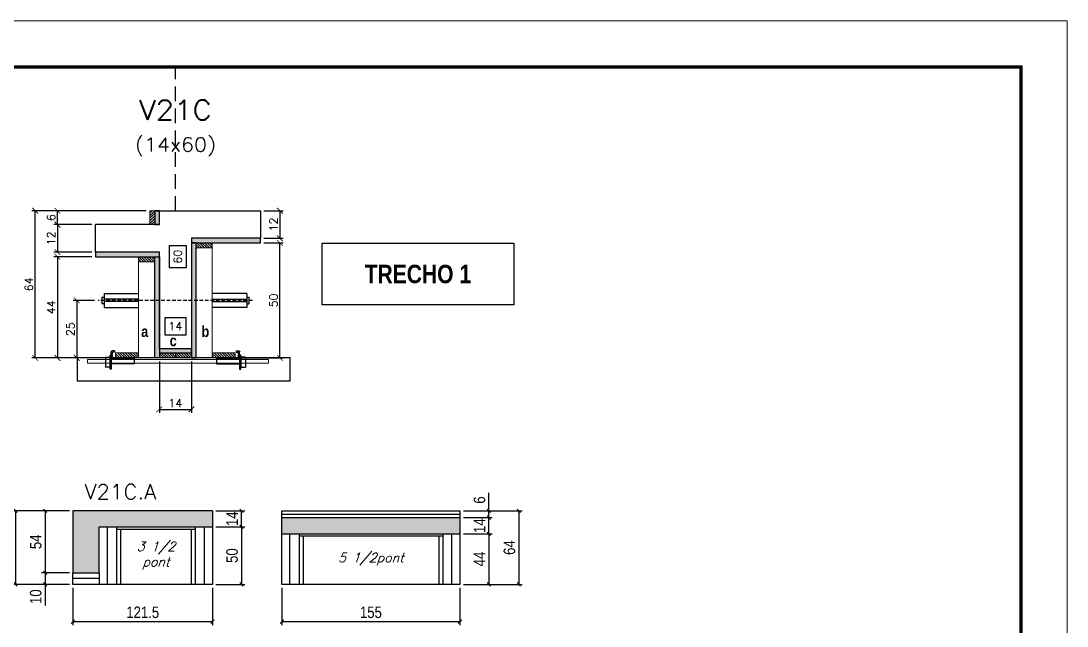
# Model space of a CAD drawing. Extents: x 0 to 6325, y 5574 to 19307.
# Drawn here: x 5330 to 6240, y 15287 to 15813 of the extents above; entities that cross this region are included whole.
import ezdxf
from ezdxf.enums import TextEntityAlignment as Align

# ---------------------------------------------------------------- set-up
doc = ezdxf.new("R2010")
doc.units = 0
doc.linetypes.add('DASHED', pattern=[0.75, 0.5, -0.25])
doc.linetypes.add('HIDDEN', pattern=[9.525, 6.35, -3.175])
for name, color, linetype in [('1', 1, 'Continuous'), ('barrote', 251, 'Continuous'), ('COTA', 241, 'Continuous'), ('Cota Seção (2x)', 4, 'Continuous'), ('detalhes', 4, 'Continuous'), ('Hachura', 253, 'Continuous'), ('NOMENCLATURA', 7, 'Continuous'), ('Painéis', 200, 'Continuous'), ('presilha', 1, 'Continuous'), ('SARR_2.2x10', 60, 'Continuous'), ('SARR_2.2x7', 40, 'Continuous'), ('SARR_3.5x7', 81, 'Continuous'), ('SARR_EDITAR', 141, 'Continuous'), ('TENSOR', 3, 'Continuous'), ('texto', 7, 'Continuous'), ('Texto de Titulo', 7, 'Continuous'), ('Texto Qtd Sarr', 242, 'Continuous')]:
    doc.layers.add(name, color=color, linetype=linetype)
for name, color, linetype, lineweight in [('CONCRETO', 251, 'Continuous', 25), ('Folhas', 255, 'Continuous', 9), ('Madeira', 126, 'Continuous', 18), ('SARRAFO DE PRESSAO', 251, 'DASHED', 9), ('SCO-___-LAJ', 2, 'Continuous', 0), ('Texto Seção', 7, 'Continuous', 15)]:
    doc.layers.add(name, color=color, linetype=linetype, lineweight=lineweight)
doc.styles.add('COTA TECNICA', font='techl___.ttf', dxfattribs={"height": 10})
doc.styles.add('REGUA-120', font='ROMANS.shx', dxfattribs={"height": 15})
doc.styles.add('ROMANC', font='techb___.ttf', dxfattribs={"height": 2.5})
doc.styles.add('Romans', font='romans.shx')
doc.styles.add('TECNICA', font='techb___.ttf', dxfattribs={"height": 10})
doc.dimstyles.new('Cota Seção (2x)', dxfattribs={"dimtxt": 7, "dimasz": 5, "dimexe": 3, "dimexo": 3, "dimgap": 2, "dimtad": 3, "dimdec": 1, "dimlfac": 0.5, "dimzin": 12, "dimdsep": 46, "dimtxsty": 'Romans', "dimblk": 'ARCHTICK', "dimcen": 0, "dimclrd": 4, "dimclre": 4, "dimclrt": 1, "dimadec": 1, "dimazin": 3, "dimtfac": 1, "dimtdec": 1, "dimtmove": 0, "dimatfit": 3, "dimldrblk": 'OBLIQUE', "dimfxl": 1, "dimtolj": 1, "dimtzin": 12, "dimarcsym": 0})
doc.dimstyles.new('Cota Seção interna', dxfattribs={"dimtxt": 7, "dimasz": 6, "dimexe": 0.18, "dimexo": 2, "dimgap": -4, "dimtad": 3, "dimdec": 1, "dimlfac": 0.5, "dimzin": 12, "dimdsep": 46, "dimtxsty": 'Romans', "dimblk": 'ARCHTICK', "dimcen": 0.09, "dimse1": 1, "dimse2": 1, "dimsd1": 1, "dimsd2": 1, "dimclrd": 180, "dimclre": 5, "dimclrt": 1, "dimadec": 0, "dimazin": 3, "dimtfac": 1, "dimtdec": 1, "dimtofl": 0, "dimtmove": 0, "dimatfit": 3, "dimldrblk": 'ARCHTICK', "dimfxl": 1, "dimtolj": 1, "dimtzin": 0, "dimarcsym": 0})
doc.dimstyles.new('PAINEL', dxfattribs={"dimtxt": 10, "dimasz": 3, "dimexe": 3, "dimexo": 3, "dimgap": 3, "dimtad": 1, "dimdec": 1, "dimzin": 12, "dimdsep": 46, "dimtxsty": 'COTA TECNICA', "dimblk1": 'OBLIQUE', "dimblk2": 'OBLIQUE', "dimsah": 1, "dimcen": 0.9, "dimclrd": 4, "dimclre": 4, "dimclrt": 240, "dimadec": 1, "dimazin": 3, "dimtfac": 1, "dimtdec": 1, "dimtmove": 0, "dimatfit": 3, "dimfxl": 1, "dimtolj": 1, "dimtzin": 12, "dimarcsym": 0})
pattern_1 = [(315, (28396.9205, 7290.206), (1.12253202, 1.12253202), [])]

# ---------------------------------------------------------------- blocks, each defined once
blk = doc.blocks.new('9999999999')
at = {"layer": 'Folhas'}
blk.add_lwpolyline([(98138.98, 34190.21), (99623.98, 34190.21), (99623.98, 35240.21), (98138.98, 35240.21)], close=True, dxfattribs=at)
at = {"layer": 'Folhas', "color": 30, "const_width": 3}
blk.add_lwpolyline([(98213.98, 34230.21), (99583.98, 34230.21), (99583.98, 35200.21), (98213.98, 35200.21)], close=True, dxfattribs=at)
blk = doc.blocks.new('titulo1')
at = {"layer": 'Defpoints', "color": 252, "linetype": 'HIDDEN', "ltscale": 2}
blk.add_line((0, 0), (0, 125), dxfattribs=at)
at = {"layer": 'Defpoints', "style": 'Romans', "oblique": 15}
blk.add_attdef('FOLHA', text='', height=10, dxfattribs=at).set_placement((0, 15.58), align=Align.MIDDLE_CENTER)
at = {"layer": 'Texto Qtd Sarr', "color": 3, "style": 'Romans', "oblique": 15}
for tag, height, p in [('TITULO', 17, (0, 71.45)), ('SEÇÃO', 12, (0, 41.55))]:
    blk.add_attdef(tag, text='', height=height, dxfattribs=at).set_placement(p, align=Align.MIDDLE_CENTER)
blk = doc.blocks.new('_ArchTick')
at = {"color": 0, "linetype": 'ByBlock', "const_width": 0.15}
blk.add_lwpolyline([(-0.5, -0.5), (0.5, 0.5)], dxfattribs=at)
blk = doc.blocks.new('*D3665')
at = {"layer": 'COTA', "color": 4, "lineweight": -2, "transparency": 16777216}
for p, q in [((5541.3, 15647.85), (5558.17, 15647.85)), ((5555.17, 15647.85), (5555.17, 15623.85)), ((5541.3, 15623.85), (5558.17, 15623.85))]:
    blk.add_line(p, q, dxfattribs=at)
at = {"layer": 'Defpoints', "color": 0, "transparency": 16777216}
for p in [(5538.3, 15647.85), (5538.3, 15623.85), (5555.17, 15623.85)]:
    blk.add_point(p, dxfattribs=at)
at = {"layer": 'COTA', "color": 4, "lineweight": -2, "transparency": 16777216, "xscale": 5, "yscale": 5, "zscale": 5}
for p, rotation in [((5555.17, 15647.85), 90), ((5555.17, 15623.85), 270)]:
    blk.add_blockref('_ArchTick', p, dxfattribs=dict(at, rotation=rotation))
at = {"layer": 'COTA', "color": 1, "transparency": 16777216, "insert": (5549.67, 15635.85), "char_height": 7, "attachment_point": 5, "rotation": 90, "style": 'Romans'}
blk.add_mtext('\\A1;12', dxfattribs=at)
blk = doc.blocks.new('_Oblique')
at = {"layer": '1', "color": 0, "lineweight": -2}
blk.add_line((-0.5, -0.5), (0.5, 0.5), dxfattribs=at)
blk = doc.blocks.new('*D3666')
at = {"layer": 'COTA', "color": 4, "lineweight": -2, "transparency": 16777216}
for p, q in [((5391.7, 15647.85), (5339.32, 15647.85)), ((5342.32, 15519.85), (5342.32, 15647.85)), ((5413.7, 15519.85), (5339.32, 15519.85))]:
    blk.add_line(p, q, dxfattribs=at)
at = {"layer": 'Defpoints', "color": 0, "transparency": 16777216}
for p in [(5342.32, 15647.85), (5394.7, 15647.85), (5416.7, 15519.85)]:
    blk.add_point(p, dxfattribs=at)
at = {"layer": 'COTA', "color": 4, "lineweight": -2, "transparency": 16777216, "xscale": 5, "yscale": 5, "zscale": 5}
for p, rotation in [((5342.32, 15647.85), 90), ((5342.32, 15519.85), 270)]:
    blk.add_blockref('_ArchTick', p, dxfattribs=dict(at, rotation=rotation))
at = {"layer": 'COTA', "color": 1, "transparency": 16777216, "insert": (5336.82, 15583.85), "char_height": 7, "attachment_point": 5, "rotation": 90, "style": 'Romans'}
blk.add_mtext('\\A1;64', dxfattribs=at)
blk = doc.blocks.new('*D3667')
at = {"layer": 'COTA', "color": 4, "lineweight": -2, "transparency": 16777216}
for p, q in [((5541.3, 15619.85), (5558.17, 15619.85)), ((5555.17, 15519.85), (5555.17, 15619.85)), ((5514.9, 15519.85), (5558.17, 15519.85))]:
    blk.add_line(p, q, dxfattribs=at)
at = {"layer": 'Defpoints', "color": 0, "transparency": 16777216}
for p in [(5538.3, 15619.85), (5555.17, 15619.85), (5511.9, 15519.85)]:
    blk.add_point(p, dxfattribs=at)
at = {"layer": 'COTA', "color": 4, "lineweight": -2, "transparency": 16777216, "xscale": 5, "yscale": 5, "zscale": 5}
for p, rotation in [((5555.17, 15619.85), 90), ((5555.17, 15519.85), 270)]:
    blk.add_blockref('_ArchTick', p, dxfattribs=dict(at, rotation=rotation))
at = {"layer": 'COTA', "color": 1, "transparency": 16777216, "insert": (5549.67, 15569.85), "char_height": 7, "attachment_point": 5, "rotation": 90, "style": 'Romans'}
blk.add_mtext('\\A1;50', dxfattribs=at)
blk = doc.blocks.new('*D3668')
at = {"layer": 'Cota Seção (2x)', "color": 180, "lineweight": -2, "transparency": 16777216}
for p, q in [((5473.8, 15617.35), (5458.8, 15617.35)), ((5458.8, 15617.35), (5458.8, 15598.35)), ((5473.8, 15598.35), (5473.8, 15617.35)), ((5458.8, 15598.35), (5473.8, 15598.35))]:
    blk.add_line(p, q, dxfattribs=at)
at = {"layer": 'Defpoints', "color": 0, "transparency": 16777216}
for p in [(5477.8, 15647.85), (5489.3, 15647.85), (5489.3, 15527.85)]:
    blk.add_point(p, dxfattribs=at)
at = {"layer": 'Cota Seção (2x)', "color": 1, "transparency": 16777216, "insert": (5466.3, 15607.85), "char_height": 7, "attachment_point": 5, "rotation": 90, "style": 'Romans'}
blk.add_mtext('\\A1;60', dxfattribs=at)
blk = doc.blocks.new('*D3669')
at = {"layer": 'COTA', "color": 4, "lineweight": -2, "transparency": 16777216}
for p, q in [((5391.7, 15635.85), (5358.64, 15635.85)), ((5361.64, 15635.85), (5361.64, 15611.85)), ((5391.7, 15611.85), (5358.64, 15611.85))]:
    blk.add_line(p, q, dxfattribs=at)
at = {"layer": 'Defpoints', "color": 0, "transparency": 16777216}
for p in [(5394.7, 15635.85), (5361.64, 15611.85), (5394.7, 15611.85)]:
    blk.add_point(p, dxfattribs=at)
at = {"layer": 'COTA', "color": 4, "lineweight": -2, "transparency": 16777216, "xscale": 5, "yscale": 5, "zscale": 5}
for p, rotation in [((5361.64, 15635.85), 90), ((5361.64, 15611.85), 270)]:
    blk.add_blockref('_ArchTick', p, dxfattribs=dict(at, rotation=rotation))
at = {"layer": 'COTA', "color": 1, "transparency": 16777216, "insert": (5356.14, 15623.85), "char_height": 7, "attachment_point": 5, "rotation": 90, "style": 'Romans'}
blk.add_mtext('\\A1;12', dxfattribs=at)
blk = doc.blocks.new('*D3670')
at = {"layer": 'COTA', "color": 4, "lineweight": -2, "transparency": 16777216}
for p, q in [((5391.7, 15607.85), (5358.64, 15607.85)), ((5361.64, 15607.85), (5361.64, 15519.85)), ((5413.7, 15519.85), (5358.64, 15519.85))]:
    blk.add_line(p, q, dxfattribs=at)
at = {"layer": 'Defpoints', "color": 0, "transparency": 16777216}
for p in [(5394.7, 15607.85), (5361.64, 15519.85), (5416.7, 15519.85)]:
    blk.add_point(p, dxfattribs=at)
at = {"layer": 'COTA', "color": 4, "lineweight": -2, "transparency": 16777216, "xscale": 5, "yscale": 5, "zscale": 5}
for p, rotation in [((5361.64, 15607.85), 90), ((5361.64, 15519.85), 270)]:
    blk.add_blockref('_ArchTick', p, dxfattribs=dict(at, rotation=rotation))
at = {"layer": 'COTA', "color": 1, "transparency": 16777216, "insert": (5356.14, 15563.85), "char_height": 7, "attachment_point": 5, "rotation": 90, "style": 'Romans'}
blk.add_mtext('\\A1;44', dxfattribs=at)
blk = doc.blocks.new('PRESILHA METÁLICA 1')
at = {"layer": 'presilha'}
for p, q in [((6, 15.5), (7.5, 15.5)), ((6, -2.5), (6, 15.5)), ((7.5, 10.6), (7.5, 19.9)), ((7.5, 15.5), (7.5, -2.5)), ((12, 21), (8.6, 21)), ((9, 11.6), (9, 18.9)), ((12, 19.5), (9.6, 19.5)), ((12, 21), (12, 19.5)), ((0, 13), (6, 13)), ((0, 13), (0, 0)), ((6, 0), (0, 0)), ((6, 13), (6, 0)), ((37.5, 4.1), (7.5, 4.1)), ((37.5, 11), (9.6, 11)), ((37.5, 11), (37.5, 4.1)), ((7.5, -2.5), (6, -2.5))]:
    blk.add_line(p, q, dxfattribs=at)
for centre, radius, start, end in [((8.6, 19.9), 1.14, 90, 180), ((9.6, 18.9), 0.57, 90, 180), ((9.6, 11.6), 0.57, 180, 270)]:
    blk.add_arc(centre, radius, start, end, dxfattribs=at)
blk = doc.blocks.new('*D3671')
at = {"layer": 'COTA', "color": 4, "lineweight": -2, "transparency": 16777216}
for p, q in [((5450.3, 15516.85), (5450.3, 15472.12)), ((5478.3, 15516.85), (5478.3, 15472.12)), ((5450.3, 15475.12), (5478.3, 15475.12))]:
    blk.add_line(p, q, dxfattribs=at)
at = {"layer": 'Defpoints', "color": 0, "transparency": 16777216}
for p in [(5450.3, 15519.85), (5478.3, 15519.85), (5478.3, 15475.12)]:
    blk.add_point(p, dxfattribs=at)
at = {"layer": 'COTA', "color": 4, "lineweight": -2, "transparency": 16777216, "xscale": 5, "yscale": 5, "zscale": 5, "rotation": 180}
blk.add_blockref('_ArchTick', (5450.3, 15475.12), dxfattribs=at)
at = {"layer": 'COTA', "color": 4, "lineweight": -2, "transparency": 16777216, "xscale": 5, "yscale": 5, "zscale": 5}
blk.add_blockref('_ArchTick', (5478.3, 15475.12), dxfattribs=at)
at = {"layer": 'COTA', "color": 1, "transparency": 16777216, "insert": (5464.3, 15480.62), "char_height": 7, "attachment_point": 5, "style": 'Romans'}
blk.add_mtext('\\A1;14', dxfattribs=at)
blk = doc.blocks.new('*D4794')
at = {"layer": 'COTA', "color": 4, "lineweight": -2, "transparency": 16777216}
for p, q in [((5394, 15569.82), (5375.44, 15569.82)), ((5378.44, 15569.82), (5378.44, 15519.85)), ((5394, 15519.85), (5375.44, 15519.85))]:
    blk.add_line(p, q, dxfattribs=at)
at = {"layer": 'Defpoints', "color": 0, "transparency": 16777216}
for p in [(5397, 15569.82), (5378.44, 15519.85), (5397, 15519.85)]:
    blk.add_point(p, dxfattribs=at)
at = {"layer": 'COTA', "color": 4, "lineweight": -2, "transparency": 16777216, "xscale": 5, "yscale": 5, "zscale": 5}
for p, rotation in [((5378.44, 15569.82), 90), ((5378.44, 15519.85), 270)]:
    blk.add_blockref('_ArchTick', p, dxfattribs=dict(at, rotation=rotation))
at = {"layer": 'COTA', "color": 1, "transparency": 16777216, "insert": (5372.94, 15544.83), "char_height": 7, "attachment_point": 5, "rotation": 90, "style": 'Romans'}
blk.add_mtext('\\A1;25', dxfattribs=at)
blk = doc.blocks.new('*D3658')
at = {"layer": 'Cota Seção (2x)', "color": 180, "lineweight": -2, "transparency": 16777216}
for p, q in [((5473.63, 15554.85), (5454.97, 15554.85)), ((5454.97, 15554.85), (5454.97, 15539.85)), ((5473.63, 15539.85), (5473.63, 15554.85)), ((5454.97, 15539.85), (5473.63, 15539.85))]:
    blk.add_line(p, q, dxfattribs=at)
at = {"layer": 'Defpoints', "color": 0, "transparency": 16777216}
for p in [(5478.3, 15535.85), (5450.3, 15519.85), (5478.3, 15519.85)]:
    blk.add_point(p, dxfattribs=at)
at = {"layer": 'Cota Seção (2x)', "color": 1, "transparency": 16777216, "insert": (5464.3, 15547.35), "char_height": 7, "attachment_point": 5, "style": 'Romans'}
blk.add_mtext('\\A1;14', dxfattribs=at)
blk = doc.blocks.new('*D4795')
at = {"layer": 'COTA', "color": 4, "lineweight": -2, "transparency": 16777216}
for p, q in [((5438.9, 15647.85), (5358.64, 15647.85)), ((5361.64, 15635.85), (5361.64, 15647.85)), ((5391.7, 15635.85), (5358.64, 15635.85))]:
    blk.add_line(p, q, dxfattribs=at)
at = {"layer": 'Defpoints', "color": 0, "transparency": 16777216}
for p in [(5361.64, 15647.85), (5441.9, 15647.85), (5394.7, 15635.85)]:
    blk.add_point(p, dxfattribs=at)
at = {"layer": 'COTA', "color": 4, "lineweight": -2, "transparency": 16777216, "xscale": 5, "yscale": 5, "zscale": 5}
for p, rotation in [((5361.64, 15647.85), 90), ((5361.64, 15635.85), 270)]:
    blk.add_blockref('_ArchTick', p, dxfattribs=dict(at, rotation=rotation))
at = {"layer": 'COTA', "color": 1, "transparency": 16777216, "insert": (5356.14, 15641.85), "char_height": 7, "attachment_point": 5, "rotation": 90, "style": 'Romans'}
blk.add_mtext('\\A1;6', dxfattribs=at)
blk = doc.blocks.new('*D4796')
at = {"layer": 'COTA', "color": 4, "lineweight": -2, "transparency": 16777216}
for p, q in [((5375.08, 15319.96), (5375.08, 15287.52)), ((5496.58, 15319.96), (5496.58, 15287.52)), ((5496.58, 15290.52), (5375.08, 15290.52))]:
    blk.add_line(p, q, dxfattribs=at)
at = {"layer": 'Defpoints', "color": 0, "transparency": 16777216}
for p in [(5375.08, 15322.96), (5496.58, 15322.96), (5375.08, 15290.52)]:
    blk.add_point(p, dxfattribs=at)
at = {"layer": 'COTA', "color": 4, "lineweight": -2, "transparency": 16777216, "xscale": 3, "yscale": 3, "zscale": 3, "rotation": 180}
blk.add_blockref('_Oblique', (5375.08, 15290.52), dxfattribs=at)
at = {"layer": 'COTA', "color": 4, "lineweight": -2, "transparency": 16777216, "xscale": 3, "yscale": 3, "zscale": 3}
blk.add_blockref('_Oblique', (5496.58, 15290.52), dxfattribs=at)
at = {"layer": 'COTA', "color": 240, "transparency": 16777216, "insert": (5435.83, 15298.63), "char_height": 10, "attachment_point": 5, "style": 'COTA TECNICA'}
blk.add_mtext('\\A1;121.5', dxfattribs=at)
blk = doc.blocks.new('*D4797')
at = {"layer": 'COTA', "color": 4, "lineweight": -2, "transparency": 16777216}
for p, q in [((5556.84, 15319.96), (5556.84, 15287.52)), ((5711.84, 15319.96), (5711.84, 15287.52)), ((5711.84, 15290.52), (5556.84, 15290.52))]:
    blk.add_line(p, q, dxfattribs=at)
at = {"layer": 'Defpoints', "color": 0, "transparency": 16777216}
for p in [(5556.84, 15322.96), (5711.84, 15322.96), (5556.84, 15290.52)]:
    blk.add_point(p, dxfattribs=at)
at = {"layer": 'COTA', "color": 4, "lineweight": -2, "transparency": 16777216, "xscale": 3, "yscale": 3, "zscale": 3, "rotation": 180}
blk.add_blockref('_Oblique', (5556.84, 15290.52), dxfattribs=at)
at = {"layer": 'COTA', "color": 4, "lineweight": -2, "transparency": 16777216, "xscale": 3, "yscale": 3, "zscale": 3}
blk.add_blockref('_Oblique', (5711.84, 15290.52), dxfattribs=at)
at = {"layer": 'COTA', "color": 240, "transparency": 16777216, "insert": (5634.34, 15298.63), "char_height": 10, "attachment_point": 5, "style": 'COTA TECNICA'}
blk.add_mtext('\\A1;155', dxfattribs=at)
blk = doc.blocks.new('*D4798')
at = {"layer": 'COTA', "color": 4, "lineweight": -2, "transparency": 16777216}
for p, q in [((5736.97, 15386.96), (5736.97, 15402.63)), ((5714.84, 15386.96), (5739.97, 15386.96)), ((5736.97, 15380.96), (5736.97, 15386.96)), ((5714.84, 15380.96), (5739.97, 15380.96))]:
    blk.add_line(p, q, dxfattribs=at)
at = {"layer": 'Defpoints', "color": 0, "transparency": 16777216}
for p in [(5711.84, 15386.96), (5736.97, 15386.96), (5711.84, 15380.96)]:
    blk.add_point(p, dxfattribs=at)
at = {"layer": 'COTA', "color": 4, "lineweight": -2, "transparency": 16777216, "xscale": 3, "yscale": 3, "zscale": 3}
for p, rotation in [((5736.97, 15386.96), 90), ((5736.97, 15380.96), 270)]:
    blk.add_blockref('_Oblique', p, dxfattribs=dict(at, rotation=rotation))
at = {"layer": 'COTA', "color": 240, "transparency": 16777216, "insert": (5728.86, 15396.3), "char_height": 10, "attachment_point": 5, "rotation": 90, "style": 'COTA TECNICA'}
blk.add_mtext('\\A1;6', dxfattribs=at)
blk = doc.blocks.new('*D4799')
at = {"layer": 'COTA', "color": 4, "lineweight": -2, "transparency": 16777216}
for p, q in [((5714.84, 15380.96), (5739.97, 15380.96)), ((5736.97, 15366.96), (5736.97, 15380.96)), ((5714.84, 15366.96), (5739.97, 15366.96))]:
    blk.add_line(p, q, dxfattribs=at)
at = {"layer": 'Defpoints', "color": 0, "transparency": 16777216}
for p in [(5711.84, 15380.96), (5736.97, 15380.96), (5711.84, 15366.96)]:
    blk.add_point(p, dxfattribs=at)
at = {"layer": 'COTA', "color": 4, "lineweight": -2, "transparency": 16777216, "xscale": 3, "yscale": 3, "zscale": 3}
for p, rotation in [((5736.97, 15380.96), 90), ((5736.97, 15366.96), 270)]:
    blk.add_blockref('_Oblique', p, dxfattribs=dict(at, rotation=rotation))
at = {"layer": 'COTA', "color": 240, "transparency": 16777216, "insert": (5728.89, 15373.96), "char_height": 10, "attachment_point": 5, "rotation": 90, "style": 'COTA TECNICA'}
blk.add_mtext('\\A1;14', dxfattribs=at)
blk = doc.blocks.new('*D4811')
at = {"layer": 'COTA', "color": 4, "lineweight": -2, "transparency": 16777216}
for p, q in [((5714.84, 15366.96), (5739.97, 15366.96)), ((5736.97, 15366.96), (5736.97, 15322.96)), ((5714.84, 15322.96), (5739.97, 15322.96))]:
    blk.add_line(p, q, dxfattribs=at)
at = {"layer": 'Defpoints', "color": 0, "transparency": 16777216}
for p in [(5711.84, 15366.96), (5711.84, 15322.96), (5736.97, 15322.96)]:
    blk.add_point(p, dxfattribs=at)
at = {"layer": 'COTA', "color": 4, "lineweight": -2, "transparency": 16777216, "xscale": 3, "yscale": 3, "zscale": 3}
for p, rotation in [((5736.97, 15366.96), 90), ((5736.97, 15322.96), 270)]:
    blk.add_blockref('_Oblique', p, dxfattribs=dict(at, rotation=rotation))
at = {"layer": 'COTA', "color": 240, "transparency": 16777216, "insert": (5728.89, 15344.96), "char_height": 10, "attachment_point": 5, "rotation": 90, "style": 'COTA TECNICA'}
blk.add_mtext('\\A1;44', dxfattribs=at)
blk = doc.blocks.new('*D3672')
at = {"layer": 'COTA', "color": 4, "lineweight": -2, "transparency": 16777216}
for p, q in [((5714.84, 15386.96), (5765.96, 15386.96)), ((5762.96, 15386.96), (5762.96, 15322.96)), ((5714.84, 15322.96), (5765.96, 15322.96))]:
    blk.add_line(p, q, dxfattribs=at)
at = {"layer": 'Defpoints', "color": 0, "transparency": 16777216}
for p in [(5711.84, 15386.96), (5711.84, 15322.96), (5762.96, 15322.96)]:
    blk.add_point(p, dxfattribs=at)
at = {"layer": 'COTA', "color": 4, "lineweight": -2, "transparency": 16777216, "xscale": 3, "yscale": 3, "zscale": 3}
for p, rotation in [((5762.96, 15386.96), 90), ((5762.96, 15322.96), 270)]:
    blk.add_blockref('_Oblique', p, dxfattribs=dict(at, rotation=rotation))
at = {"layer": 'COTA', "color": 240, "transparency": 16777216, "insert": (5754.86, 15354.96), "char_height": 10, "attachment_point": 5, "rotation": 90, "style": 'COTA TECNICA'}
blk.add_mtext('\\A1;64', dxfattribs=at)
blk = doc.blocks.new('*D4812')
at = {"layer": 'COTA', "color": 4, "lineweight": -2, "transparency": 16777216}
for p, q in [((5372.08, 15386.96), (5347.9, 15386.96)), ((5350.9, 15386.96), (5350.9, 15332.96)), ((5372.08, 15332.96), (5347.9, 15332.96))]:
    blk.add_line(p, q, dxfattribs=at)
at = {"layer": 'Defpoints', "color": 0, "transparency": 16777216}
for p in [(5375.08, 15386.96), (5350.9, 15332.96), (5375.08, 15332.96)]:
    blk.add_point(p, dxfattribs=at)
at = {"layer": 'COTA', "color": 4, "lineweight": -2, "transparency": 16777216, "xscale": 3, "yscale": 3, "zscale": 3}
for p, rotation in [((5350.9, 15386.96), 90), ((5350.9, 15332.96), 270)]:
    blk.add_blockref('_Oblique', p, dxfattribs=dict(at, rotation=rotation))
at = {"layer": 'COTA', "color": 240, "transparency": 16777216, "insert": (5342.79, 15359.96), "char_height": 10, "attachment_point": 5, "rotation": 90, "style": 'COTA TECNICA'}
blk.add_mtext('\\A1;54', dxfattribs=at)
blk = doc.blocks.new('*D4813')
at = {"layer": 'COTA', "color": 4, "lineweight": -2, "transparency": 16777216}
for p, q in [((5372.08, 15332.96), (5347.9, 15332.96)), ((5350.9, 15332.96), (5350.9, 15322.96)), ((5372.08, 15322.96), (5347.9, 15322.96)), ((5350.9, 15322.96), (5350.9, 15304.53))]:
    blk.add_line(p, q, dxfattribs=at)
at = {"layer": 'Defpoints', "color": 0, "transparency": 16777216}
for p in [(5375.08, 15332.96), (5350.9, 15322.96), (5375.08, 15322.96)]:
    blk.add_point(p, dxfattribs=at)
at = {"layer": 'COTA', "color": 4, "lineweight": -2, "transparency": 16777216, "xscale": 3, "yscale": 3, "zscale": 3}
for p, rotation in [((5350.9, 15332.96), 90), ((5350.9, 15322.96), 270)]:
    blk.add_blockref('_Oblique', p, dxfattribs=dict(at, rotation=rotation))
at = {"layer": 'COTA', "color": 240, "transparency": 16777216, "insert": (5342.8, 15312.25), "char_height": 10, "attachment_point": 5, "rotation": 90, "style": 'COTA TECNICA'}
blk.add_mtext('\\A1;10', dxfattribs=at)
blk = doc.blocks.new('*D3673')
at = {"layer": 'COTA', "color": 4, "lineweight": -2, "transparency": 16777216}
for p, q in [((5499.58, 15386.96), (5524.71, 15386.96)), ((5521.71, 15372.96), (5521.71, 15386.96)), ((5499.58, 15372.96), (5524.71, 15372.96))]:
    blk.add_line(p, q, dxfattribs=at)
at = {"layer": 'Defpoints', "color": 0, "transparency": 16777216}
for p in [(5496.58, 15386.96), (5521.71, 15386.96), (5496.58, 15372.96)]:
    blk.add_point(p, dxfattribs=at)
at = {"layer": 'COTA', "color": 4, "lineweight": -2, "transparency": 16777216, "xscale": 3, "yscale": 3, "zscale": 3}
for p, rotation in [((5521.71, 15386.96), 90), ((5521.71, 15372.96), 270)]:
    blk.add_blockref('_Oblique', p, dxfattribs=dict(at, rotation=rotation))
at = {"layer": 'COTA', "color": 240, "transparency": 16777216, "insert": (5513.64, 15379.96), "char_height": 10, "attachment_point": 5, "rotation": 90, "style": 'COTA TECNICA'}
blk.add_mtext('\\A1;14', dxfattribs=at)
blk = doc.blocks.new('*D3674')
at = {"layer": 'COTA', "color": 4, "lineweight": -2, "transparency": 16777216}
for p, q in [((5499.58, 15372.96), (5524.71, 15372.96)), ((5521.71, 15372.96), (5521.71, 15322.96)), ((5499.58, 15322.96), (5524.71, 15322.96))]:
    blk.add_line(p, q, dxfattribs=at)
at = {"layer": 'Defpoints', "color": 0, "transparency": 16777216}
for p in [(5496.58, 15372.96), (5496.58, 15322.96), (5521.71, 15322.96)]:
    blk.add_point(p, dxfattribs=at)
at = {"layer": 'COTA', "color": 4, "lineweight": -2, "transparency": 16777216, "xscale": 3, "yscale": 3, "zscale": 3}
for p, rotation in [((5521.71, 15372.96), 90), ((5521.71, 15322.96), 270)]:
    blk.add_blockref('_Oblique', p, dxfattribs=dict(at, rotation=rotation))
at = {"layer": 'COTA', "color": 240, "transparency": 16777216, "insert": (5513.6, 15347.96), "char_height": 10, "attachment_point": 5, "rotation": 90, "style": 'COTA TECNICA'}
blk.add_mtext('\\A1;50', dxfattribs=at)
blk = doc.blocks.new('*D3657')
at = {"layer": 'COTA', "color": 4, "lineweight": -2, "transparency": 16777216}
for p, q in [((5372.08, 15386.96), (5322.24, 15386.96)), ((5325.24, 15386.96), (5325.24, 15322.96)), ((5372.08, 15322.96), (5322.24, 15322.96))]:
    blk.add_line(p, q, dxfattribs=at)
at = {"layer": 'Defpoints', "color": 0, "transparency": 16777216}
for p in [(5375.08, 15386.96), (5325.24, 15322.96), (5375.08, 15322.96)]:
    blk.add_point(p, dxfattribs=at)
at = {"layer": 'COTA', "color": 4, "lineweight": -2, "transparency": 16777216, "xscale": 3, "yscale": 3, "zscale": 3}
for p, rotation in [((5325.24, 15386.96), 90), ((5325.24, 15322.96), 270)]:
    blk.add_blockref('_Oblique', p, dxfattribs=dict(at, rotation=rotation))
at = {"layer": 'COTA', "color": 240, "transparency": 16777216, "insert": (5317.14, 15354.96), "char_height": 10, "attachment_point": 5, "rotation": 90, "style": 'COTA TECNICA'}
blk.add_mtext('\\A1;64', dxfattribs=at)

msp = doc.modelspace()

# ---------------------------------------------------------------- hatches: boundary and pattern name
at = {"layer": 'COTA'}
h = msp.add_hatch(dxfattribs=at)
h.set_pattern_fill('AR-CONC', color=256, scale=0.03)
h.set_pattern_definition([(50, (3603.7744, 2303.15), (5.46554, -0.4781726), [0.5715, -6.2865]), (355, (3603.7744, 2303.15), (-1.0573026, 5.7317054), [0.4572, -5.0292175]), (100.451445, (3604.23, 2303.1104), (4.4082374, 5.2535326), [0.4857003, -5.3427073]), (46.1842, (3603.7744, 2304.674), (8.1323712, -1.26127), [0.85725, -9.42975]), (96.63556, (3604.452, 2304.569), (7.122124, 7.4227837), [0.7285507, -8.014068]), (351.18415, (3603.774, 2304.674), (7.122124, 7.422784), [0.685799, -7.543792]), (21, (3604.5364, 2304.293), (4.5484317, -3.067956), [0.5715, -6.2865]), (326, (3604.5364, 2304.293), (1.8540609, 5.525639), [0.4572, -5.0292]), (71.451445, (3604.9154, 2304.0376), (6.4024926, 2.457683), [0.4857003, -5.3426981]), (37.5, (3603.7744, 2303.1502), (0.0926581, 2.53665117), [0, -4.96824, 0, -5.1054, 0, -5.04825]), (7.5, (3603.7744, 2303.1502), (2.0045899, 3.00541724), [0, -2.91084, 0, -4.85394, 0, -1.92405]), (327.5, (3602.075, 2303.1502), (4.06771786, -0.17186232), [0, -1.905, 0, -5.9436, 0, -7.8867]), (317.5, (3601.313, 2303.1502), (4.4438754, 0.7627947), [0, -2.4765, 0, -3.94716, 0, -5.6007])])
h.paths.add_polyline_path([(5398.08, 15372.96), (5496.58, 15372.96), (5496.58, 15386.96), (5398.08, 15386.96), (5375.08, 15386.96), (5375.08, 15332.96), (5398.08, 15332.96)])
h = msp.add_hatch(dxfattribs=at)
h.set_pattern_fill('AR-CONC', color=256, scale=0.03)
h.set_pattern_definition([(50, (3578.3415, 2297.15), (5.46554, -0.4781726), [0.5715, -6.2865]), (355, (3578.3415, 2297.15), (-1.0573026, 5.7317054), [0.4572, -5.0292175]), (100.451445, (3578.797, 2297.1104), (4.4082374, 5.2535326), [0.4857003, -5.3427073]), (46.1842, (3578.3415, 2298.674), (8.1323712, -1.26127), [0.85725, -9.42975]), (96.63556, (3579.019, 2298.569), (7.122124, 7.4227837), [0.7285507, -8.014068]), (351.18415, (3578.3415, 2298.674), (7.122124, 7.422784), [0.685799, -7.543792]), (21, (3579.1035, 2298.293), (4.5484317, -3.067956), [0.5715, -6.2865]), (326, (3579.1035, 2298.293), (1.8540609, 5.525639), [0.4572, -5.0292]), (71.451445, (3579.4825, 2298.0376), (6.4024926, 2.457683), [0.4857003, -5.3426981]), (37.5, (3578.3415, 2297.1502), (0.0926581, 2.53665117), [0, -4.96824, 0, -5.1054, 0, -5.04825]), (7.5, (3578.3415, 2297.1502), (2.0045899, 3.00541724), [0, -2.91084, 0, -4.85394, 0, -1.92405]), (327.5, (3576.6422, 2297.1502), (4.06771786, -0.17186232), [0, -1.905, 0, -5.9436, 0, -7.8867]), (317.5, (3575.8802, 2297.1502), (4.4438754, 0.7627947), [0, -2.4765, 0, -3.94716, 0, -5.6007])])
h.paths.add_polyline_path([(5711.84, 15366.96), (5711.84, 15380.96), (5556.84, 15380.96), (5556.84, 15366.96)])
at = {"layer": 'Hachura'}
h = msp.add_hatch(dxfattribs=at)
h.set_pattern_fill('ANSI31', color=256, scale=0.5, angle=180, style=0)
h.set_pattern_definition([(225, (-2861.3434, -7326.7704), (1.12253202, -1.12253202), [])])
h.paths.add_polyline_path([(5441.9, 15635.85), (5446.3, 15635.85), (5446.3, 15647.85), (5441.9, 15647.85)])
h = msp.add_hatch(color=256, dxfattribs=at)
h.dxf.hatch_style = 1
h.paths.add_polyline_path([(5450.3, 15647.85), (5446.3, 15647.85), (5446.3, 15635.85), (5450.3, 15635.85)])
h = msp.add_hatch(color=256, dxfattribs=at)
h.dxf.hatch_style = 1
h.paths.add_polyline_path([(5538.3, 15619.85), (5538.3, 15623.85), (5478.3, 15623.85), (5478.3, 15619.85)])
h = msp.add_hatch(color=256, dxfattribs=at)
h.dxf.hatch_style = 1
h.paths.add_polyline_path([(5482.3, 15619.85), (5478.3, 15619.85), (5478.3, 15519.85), (5482.3, 15519.85)])
h = msp.add_hatch(dxfattribs=at)
h.set_pattern_fill('ANSI31', color=256, scale=0.5, angle=270, style=0)
h.set_pattern_definition([(315, (28396.9205, 7312.206), (1.12253202, 1.12253202), [])])
h.paths.add_polyline_path([(5482.3, 15615.45), (5482.3, 15619.85), (5496.3, 15619.85), (5496.3, 15615.45)])
h = msp.add_hatch(color=256, dxfattribs=at)
h.dxf.hatch_style = 1
h.paths.add_polyline_path([(5450.3, 15607.85), (5450.3, 15611.85), (5394.7, 15611.85), (5394.7, 15607.85)])
h = msp.add_hatch(dxfattribs=at)
h.set_pattern_fill('ANSI31', color=256, scale=0.5, angle=270, style=0)
h.set_pattern_definition([(315, (28406.9205, 7300.206), (1.12253202, 1.12253202), [])])
h.paths.add_polyline_path([(5446.3, 15603.45), (5446.3, 15607.85), (5432.3, 15607.85), (5432.3, 15603.45)])
h = msp.add_hatch(color=256, dxfattribs=at)
h.dxf.hatch_style = 1
h.paths.add_polyline_path([(5446.3, 15607.85), (5450.3, 15607.85), (5450.3, 15519.85), (5446.3, 15519.85)])
h = msp.add_hatch(color=256, dxfattribs=at)
h.dxf.hatch_style = 1
h.paths.add_polyline_path([(5478.3, 15524.25), (5478.3, 15527.85), (5450.3, 15527.85), (5450.3, 15524.25)])
h = msp.add_hatch(dxfattribs=at)
h.set_pattern_fill('ANSI31', color=256, scale=0.5, angle=270, style=0)
h.set_pattern_definition([(315, (28406.9205, 7290.206), (1.12253202, 1.12253202), [])])
h.paths.add_polyline_path([(5412.3, 15519.85), (5412.3, 15524.25), (5432.3, 15524.25), (5432.3, 15519.85)])
h = msp.add_hatch(dxfattribs=at)
h.set_pattern_fill('ANSI31', color=256, scale=0.5, angle=270, style=0)
h.set_pattern_definition([(315, (28406.9205, 7290.206), (1.12253202, 1.12253202), [])])
h.paths.add_polyline_path([(5450.3, 15519.85), (5450.3, 15524.25), (5464.3, 15524.25), (5464.3, 15519.85)])
h = msp.add_hatch(dxfattribs=at)
h.set_pattern_fill('ANSI31', color=256, scale=0.5, angle=270, style=0)
h.set_pattern_definition(pattern_1)
h.paths.add_polyline_path([(5478.3, 15519.85), (5478.3, 15524.25), (5464.3, 15524.25), (5464.3, 15519.85)])
h = msp.add_hatch(dxfattribs=at)
h.set_pattern_fill('ANSI31', color=256, scale=0.5, angle=270, style=0)
h.set_pattern_definition(pattern_1)
h.paths.add_polyline_path([(5516.3, 15519.85), (5516.3, 15524.25), (5496.3, 15524.25), (5496.3, 15519.85)])

# ---------------------------------------------------------------- linework, layer by layer
at = {"ltscale": 3}
for p, q in [((5400.3, 15572.82), (5400.3, 15566.82)), ((5400.3, 15572.82), (5402.3, 15572.82)), ((5402.3, 15575.82), (5402.3, 15563.82)), ((5402.3, 15575.82), (5432.3, 15575.82)), ((5526.3, 15575.82), (5496.3, 15575.82)), ((5526.3, 15575.82), (5526.3, 15563.82)), ((5526.3, 15572.82), (5528.3, 15572.82)), ((5528.3, 15572.82), (5528.3, 15566.82)), ((5402.3, 15566.82), (5400.3, 15566.82)), ((5432.3, 15570.82), (5402.3, 15570.82)), ((5432.3, 15568.82), (5402.3, 15568.82)), ((5402.3, 15563.82), (5432.3, 15563.82)), ((5496.3, 15570.82), (5526.3, 15570.82)), ((5496.3, 15568.82), (5526.3, 15568.82)), ((5526.3, 15563.82), (5496.3, 15563.82)), ((5526.3, 15566.82), (5528.3, 15566.82))]:
    msp.add_line(p, q, dxfattribs=at)
at = {"layer": 'barrote'}
msp.add_lwpolyline([(5378.85, 15499.85), (5564.03, 15499.85), (5564.03, 15519.85), (5378.85, 15519.85)], close=True, dxfattribs=at)
at = {"layer": 'CONCRETO'}
for p, q in [((5446.3, 15647.85), (5538.3, 15647.85)), ((5538.3, 15647.85), (5538.3, 15623.85)), ((5394.7, 15611.85), (5394.7, 15635.85)), ((5450.3, 15635.85), (5394.7, 15635.85)), ((5538.3, 15623.85), (5478.3, 15623.85)), ((5478.3, 15623.85), (5478.3, 15527.85)), ((5450.3, 15611.85), (5394.7, 15611.85)), ((5450.3, 15527.85), (5450.3, 15611.85)), ((5478.3, 15527.85), (5450.3, 15527.85))]:
    msp.add_line(p, q, dxfattribs=at)
at = {"layer": 'COTA'}
for p, q in [((5496.58, 15386.96), (5375.08, 15386.96)), ((5375.08, 15386.96), (5375.08, 15332.96)), ((5496.58, 15386.96), (5496.58, 15372.96)), ((5556.84, 15366.96), (5556.84, 15380.96)), ((5711.84, 15380.96), (5711.84, 15366.96)), ((5398.08, 15332.96), (5398.08, 15322.96))]:
    msp.add_line(p, q, dxfattribs=at)
msp.add_lwpolyline([(5591.83, 15619.56), (5758.61, 15619.56), (5758.61, 15565.9), (5591.83, 15565.9)], close=True, dxfattribs=at)
at = {"layer": 'Madeira'}
for points in [[(5441.9, 15635.85), (5446.3, 15635.85), (5446.3, 15647.85), (5441.9, 15647.85)], [(5482.3, 15615.45), (5482.3, 15619.85), (5496.3, 15619.85), (5496.3, 15615.45)], [(5482.3, 15619.85), (5496.3, 15619.85), (5496.3, 15519.85), (5482.3, 15519.85)], [(5446.3, 15603.45), (5446.3, 15607.85), (5432.3, 15607.85), (5432.3, 15603.45)], [(5446.3, 15607.85), (5432.3, 15607.85), (5432.3, 15519.85), (5446.3, 15519.85)], [(5412.3, 15519.85), (5412.3, 15524.25), (5432.3, 15524.25), (5432.3, 15519.85)], [(5450.3, 15519.85), (5450.3, 15524.25), (5464.3, 15524.25), (5464.3, 15519.85)], [(5478.3, 15519.85), (5478.3, 15524.25), (5464.3, 15524.25), (5464.3, 15519.85)], [(5516.3, 15519.85), (5516.3, 15524.25), (5496.3, 15524.25), (5496.3, 15519.85)]]:
    msp.add_lwpolyline(points, close=True, dxfattribs=at)
at = {"layer": 'Painéis', "linetype": 'ByBlock'}
for p, q in [((5556.84, 15386.96), (5711.84, 15386.96)), ((5556.84, 15380.96), (5556.84, 15386.96)), ((5711.84, 15386.96), (5711.84, 15380.96)), ((5398.08, 15372.96), (5496.58, 15372.96)), ((5398.08, 15332.96), (5398.08, 15372.96)), ((5496.58, 15372.96), (5496.58, 15322.96)), ((5556.84, 15380.96), (5711.84, 15380.96)), ((5556.84, 15366.96), (5711.84, 15366.96)), ((5556.84, 15322.96), (5556.84, 15366.96)), ((5711.84, 15366.96), (5711.84, 15322.96)), ((5375.08, 15332.96), (5398.08, 15332.96)), ((5375.08, 15322.96), (5375.08, 15332.96)), ((5496.58, 15322.96), (5375.08, 15322.96)), ((5711.84, 15322.96), (5556.84, 15322.96))]:
    msp.add_line(p, q, dxfattribs=at)
at = {"layer": 'Painéis'}
for points in [[(5446.3, 15635.85), (5450.3, 15635.85), (5450.3, 15647.85), (5446.3, 15647.85)], [(5538.3, 15619.85), (5538.3, 15623.85), (5478.3, 15623.85), (5478.3, 15619.85)], [(5482.3, 15619.85), (5478.3, 15619.85), (5478.3, 15519.85), (5482.3, 15519.85)], [(5450.3, 15607.85), (5450.3, 15611.85), (5394.7, 15611.85), (5394.7, 15607.85)], [(5446.3, 15607.85), (5450.3, 15607.85), (5450.3, 15519.85), (5446.3, 15519.85)], [(5478.3, 15524.25), (5478.3, 15527.85), (5450.3, 15527.85), (5450.3, 15524.25)]]:
    msp.add_lwpolyline(points, close=True, dxfattribs=at)
at = {"layer": 'SARR_2.2x10'}
msp.add_line((5398.08, 15327.96), (5375.08, 15327.96), dxfattribs=at)
at = {"layer": 'SARR_2.2x7', "linetype": 'Continuous'}
for p, q in [((5405.08, 15322.96), (5405.08, 15372.96)), ((5489.58, 15322.96), (5489.58, 15372.96)), ((5481.58, 15370.76), (5413.08, 15370.76)), ((5563.84, 15322.96), (5563.84, 15366.96)), ((5696.84, 15364.76), (5571.84, 15364.76)), ((5704.84, 15322.96), (5704.84, 15366.96))]:
    msp.add_line(p, q, dxfattribs=at)
at = {"layer": 'SARR_3.5x7'}
for p, q in [((5413.08, 15372.96), (5413.08, 15322.96)), ((5481.58, 15372.96), (5481.58, 15322.96)), ((5416.58, 15370.76), (5416.58, 15322.96)), ((5478.08, 15370.76), (5478.08, 15322.96)), ((5571.84, 15366.96), (5571.84, 15322.96)), ((5575.34, 15364.76), (5575.34, 15322.96)), ((5693.34, 15364.76), (5693.34, 15322.96)), ((5696.84, 15366.96), (5696.84, 15322.96))]:
    msp.add_line(p, q, dxfattribs=at)
at = {"layer": 'SARR_EDITAR'}
msp.add_line((5556.84, 15383.96), (5711.84, 15383.96), dxfattribs=at)
at = {"layer": 'SCO-___-LAJ', "color": 1}
msp.add_lwpolyline([(5387.85, 15518.52), (5545.15, 15518.52), (5545.15, 15515.32), (5387.85, 15515.32)], close=True, dxfattribs=at)
at = {"layer": 'TENSOR', "linetype": 'HIDDEN', "ltscale": 0.5}
msp.add_line((5531.3, 15569.82), (5397, 15569.82), dxfattribs=at)

# ---------------------------------------------------------------- block references
at = {"layer": 'presilha', "yscale": 0.6666666666666666, "zscale": 0.6666666666666666}
for p, xscale in [((5403.43, 15511.88), 0.6666666666666666), ((5525.17, 15511.88), -0.6666666666666666)]:
    msp.add_blockref('PRESILHA METÁLICA 1', p, dxfattribs=dict(at, xscale=xscale))
at = {"layer": 'SARRAFO DE PRESSAO', "color": 6, "linetype": 'ByBlock'}
msp.add_blockref('9999999999', (-93383.98, -19427.36), dxfattribs=at)
at = {"layer": 'Texto Seção'}
ref = msp.add_blockref('titulo1', (5464.3, 15647.85), dxfattribs=at)
ref.add_attrib('TITULO', 'V21C', dxfattribs={"layer": 'Texto de Titulo', "color": 7, "height": 17, "style": 'Romans', "width": 1.1}).set_placement((5464.3, 15735.35), align=Align.MIDDLE_CENTER)
ref.add_attrib('SEÇÃO', '(14x60)', dxfattribs={"layer": 'Texto de Titulo', "color": 7, "height": 12, "style": 'Romans', "width": 1.1}).set_placement((5464.3, 15705.35), align=Align.MIDDLE_CENTER)

# ---------------------------------------------------------------- texts
at = {"layer": 'detalhes', "style": 'TECNICA'}
for s, p in [('a', (5434.47, 15538.05)), ('b', (5487.01, 15538.04)), ('c', (5459.28, 15530.09))]:
    msp.add_text(s, height=9.6, dxfattribs=at).set_placement(p)
at = {"layer": 'NOMENCLATURA', "color": 2, "insert": (5675.22, 15592.73), "char_height": 16, "attachment_point": 5, "style": 'ROMANC'}
msp.add_mtext('TRECHO 1', dxfattribs=at)
at = {"layer": 'texto', "color": 2, "char_height": 8, "attachment_point": 5, "style": 'Romans'}
for s, insert in [('{\\Q19;\\C256;3 1/2\\Ppont}', (5447.33, 15347.96)), ('{\\Q19;\\C256;5 1/2pont}', (5634.34, 15344.96))]:
    msp.add_mtext(s, dxfattribs=dict(at, insert=insert))
at = {"layer": 'Texto Seção', "style": 'REGUA-120', "width": 1.05}
msp.add_text('V21C.A', height=13, dxfattribs=at).set_placement((5385.08, 15396.96))

# ---------------------------------------------------------------- dimensions: what is measured, and where the dimension line sits
at = {"layer": 'COTA'}
for base, p1, p2, dimstyle, picture, middle in [((5342.32, 15647.85), (5416.7, 15519.85), (5394.7, 15647.85), 'Cota Seção (2x)', '*D3666', (5336.82, 15583.85)), ((5361.64, 15647.85), (5394.7, 15635.85), (5441.9, 15647.85), 'Cota Seção (2x)', '*D4795', (5356.14, 15641.85)), ((5555.17, 15623.85), (5538.3, 15647.85), (5538.3, 15623.85), 'Cota Seção (2x)', '*D3665', (5549.67, 15635.85)), ((5361.64, 15611.85), (5394.7, 15635.85), (5394.7, 15611.85), 'Cota Seção (2x)', '*D3669', (5356.14, 15623.85)), ((5555.17, 15619.85), (5511.9, 15519.85), (5538.3, 15619.85), 'Cota Seção (2x)', '*D3667', (5549.67, 15569.85)), ((5361.64, 15519.85), (5394.7, 15607.85), (5416.7, 15519.85), 'Cota Seção (2x)', '*D3670', (5356.14, 15563.85)), ((5378.44, 15519.85), (5397, 15569.82), (5397, 15519.85), 'Cota Seção (2x)', '*D4794', (5372.94, 15544.83)), ((5736.97, 15386.96), (5711.84, 15380.96), (5711.84, 15386.96), 'PAINEL', '*D4798', (5728.86, 15396.3)), ((5325.24, 15322.96), (5375.08, 15386.96), (5375.08, 15322.96), 'PAINEL', '*D3657', (5317.14, 15354.96)), ((5350.9, 15332.96), (5375.08, 15386.96), (5375.08, 15332.96), 'PAINEL', '*D4812', (5342.79, 15359.96)), ((5762.96, 15322.96), (5711.84, 15386.96), (5711.84, 15322.96), 'PAINEL', '*D3672', (5754.86, 15354.96)), ((5521.71, 15322.96), (5496.58, 15372.96), (5496.58, 15322.96), 'PAINEL', '*D3674', (5513.6, 15347.96)), ((5736.97, 15322.96), (5711.84, 15366.96), (5711.84, 15322.96), 'PAINEL', '*D4811', (5728.89, 15344.96)), ((5350.9, 15322.96), (5375.08, 15332.96), (5375.08, 15322.96), 'PAINEL', '*D4813', (5342.8, 15312.25))]:
    dim = msp.add_linear_dim(base=base, p1=p1, p2=p2, angle=90, dimstyle=dimstyle, dxfattribs=at)
    dim.commit()
    dim.dimension.update_dxf_attribs({"geometry": picture, "text_midpoint": middle})
for base, p1, p2, dimstyle, picture, middle in [((5478.3, 15475.12), (5450.3, 15519.85), (5478.3, 15519.85), 'Cota Seção (2x)', '*D3671', (5464.3, 15480.62)), ((5375.08, 15290.52), (5496.58, 15322.96), (5375.08, 15322.96), 'PAINEL', '*D4796', (5435.83, 15298.63)), ((5556.84, 15290.52), (5711.84, 15322.96), (5556.84, 15322.96), 'PAINEL', '*D4797', (5634.34, 15298.63))]:
    dim = msp.add_linear_dim(base=base, p1=p1, p2=p2, dimstyle=dimstyle, dxfattribs=at)
    dim.commit()
    dim.dimension.update_dxf_attribs({"geometry": picture, "text_midpoint": middle})
for base, p1, p2, picture, middle in [((5521.71, 15386.96), (5496.58, 15372.96), (5496.58, 15386.96), '*D3673', (5521.71, 15379.96)), ((5736.97, 15380.96), (5711.84, 15366.96), (5711.84, 15380.96), '*D4799', (5736.97, 15373.96))]:
    dim = msp.add_linear_dim(base=base, p1=p1, p2=p2, angle=90, dimstyle='PAINEL', dxfattribs=at)
    dim.commit()
    dim.dimension.update_dxf_attribs({"geometry": picture, "text_midpoint": middle, "dimtype": 160})
at = {"layer": 'Cota Seção (2x)'}
dim = msp.add_linear_dim(base=(5477.8, 15647.85), p1=(5489.3, 15527.85), p2=(5489.3, 15647.85), angle=90, dimstyle='Cota Seção interna', dxfattribs=at)
dim.commit()
dim.dimension.update_dxf_attribs({"geometry": '*D3668', "text_midpoint": (5477.8, 15607.85), "dimtype": 160})
dim = msp.add_linear_dim(base=(5478.3, 15535.85), p1=(5450.3, 15519.85), p2=(5478.3, 15519.85), dimstyle='Cota Seção interna', dxfattribs=at)
dim.commit()
dim.dimension.update_dxf_attribs({"geometry": '*D3658', "text_midpoint": (5464.3, 15535.85), "dimtype": 160})

doc.saveas('drawing.dxf')
